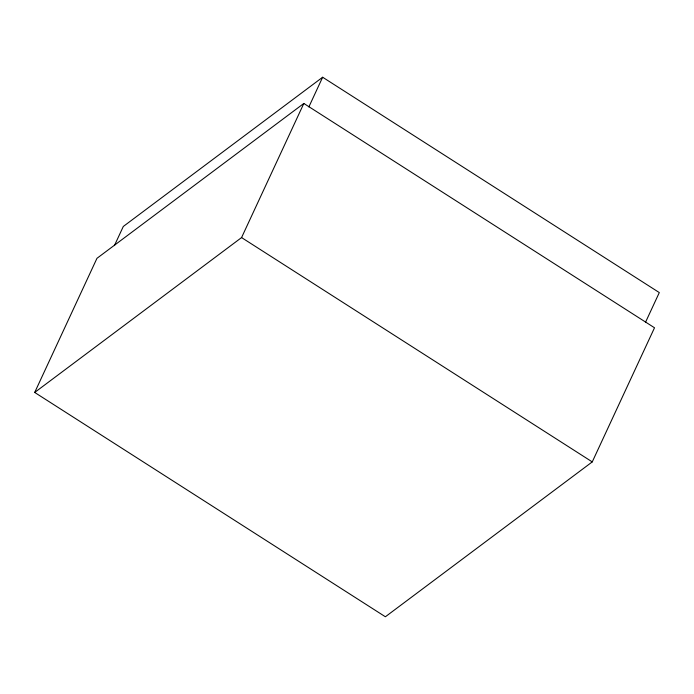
<?xml version="1.0" encoding="UTF-8"?>
<svg xmlns="http://www.w3.org/2000/svg" width="694" height="694" viewBox="0 0 694 694"><rect width="100%" height="100%" fill="white"/><g stroke="black" fill="none" stroke-linecap="round" stroke-linejoin="round"><path stroke-width="1.04" d="M34.7 392.448L96.96 258.324L303.833 103.458L654.511 327.776L592.251 461.9L385.378 616.766L34.7 392.448L241.573 237.574L303.833 103.458M114.406 245.624L123.298 226.47L322.649 77.234L659.3 292.582L645.515 322.276M308.865 106.928L322.649 77.234M241.573 237.574L592.251 461.9"/></g></svg>
